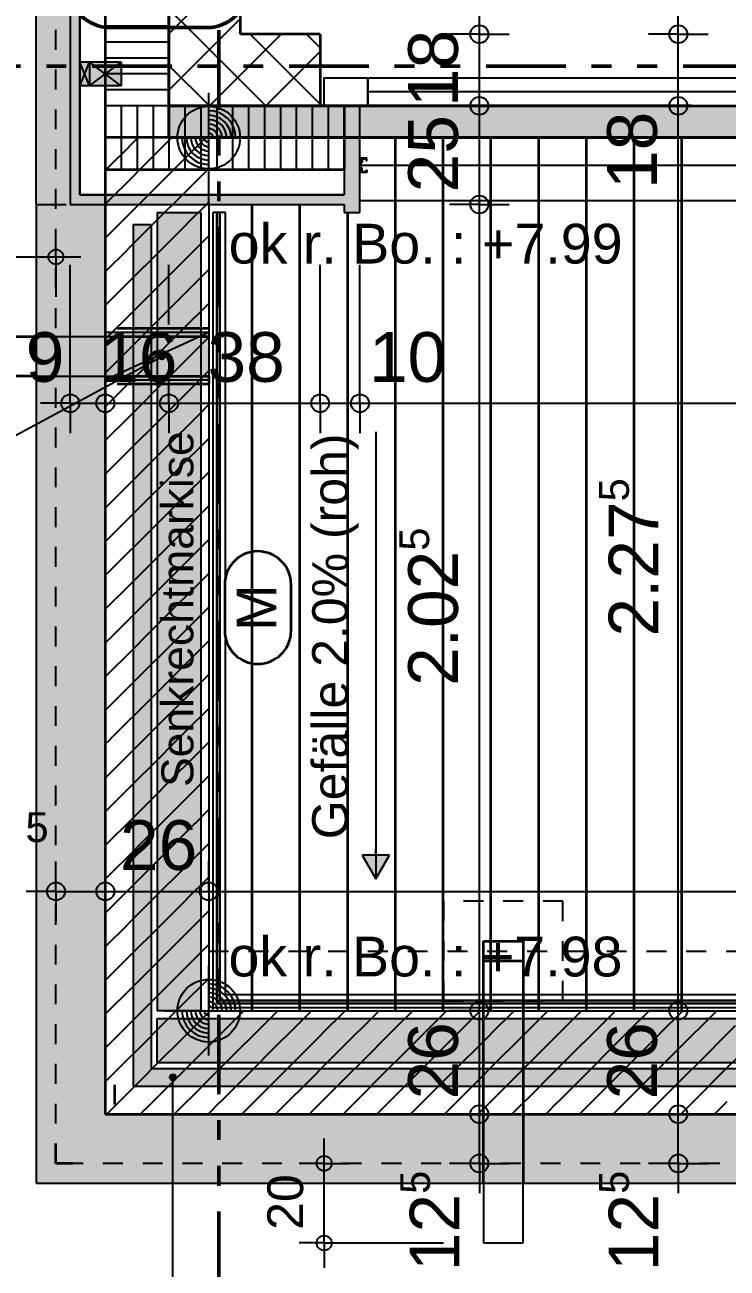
# Model space of a CAD drawing. Header units: centimetres. Extents: x 0.3 to 84.3, y 0.3 to 59.7.
# Drawn here: x 31.51 to 35.04, y 10.42 to 16.67 of the extents above; entities that cross this region are included whole.
import ezdxf

# ---------------------------------------------------------------- set-up
doc = ezdxf.new("R2010")
doc.units = ezdxf.units.CM
for name, pattern in [('AUSGEZOGEN', [0]), ('KURZGESTRICHELT', [0.25, 0.15, -0.1]), ('LINIE_17', [0.05, 0, -0.05]), ('LINIE_23', [0.79, 0.4, -0.13, 0, -0.13, 0, -0.13]), ('PHANTOM', [63.5, 31.75, -6.35, 6.35, -6.35, 6.35, -6.35]), ('PUNKT', [6.35, 0, -6.35]), ('RAND', [44.45, 12.7, -6.35, 12.7, -6.35, 0, -6.35]), ('VERDECKT', [9.525, 6.35, -3.175])]:
    doc.linetypes.add(name, pattern=pattern)
for name, color, linetype, lineweight in [('Allgemein', 7, 'AUSGEZOGEN', 35), ('Ausbau Raeume', 7, 'AUSGEZOGEN', 35), ('Aussparungszeichen', 7, 'AUSGEZOGEN', 50), ('Bauachsen grob', 7, 'RAND', 25), ('Beton Ansicht', 7, 'AUSGEZOGEN', 25), ('Beton verdeckt vorne', 7, 'KURZGESTRICHELT', 25), ('Bodenplatte', 7, 'AUSGEZOGEN', 35), ('Daemmung', 7, 'AUSGEZOGEN', 35), ('Decke', 7, 'AUSGEZOGEN', 35), ('Detailmasse', 7, 'AUSGEZOGEN', 25), ('Dichtung', 240, 'AUSGEZOGEN', 25), ('Entwaesserungsb._ Retentionb', 251, 'AUSGEZOGEN', 50), ('Fenster', 7, 'AUSGEZOGEN', 35), ('Fenster Spezialwand', 7, 'AUSGEZOGEN', 35), ('Holz Fassadenverkleidung', 7, 'AUSGEZOGEN', 35), ('Holz Unterkonstruktion', 7, 'AUSGEZOGEN', 50), ('Holzgelaender', 7, 'AUSGEZOGEN', 50), ('Konstruktion oben', 7, 'VERDECKT', 25), ('Rolladen', 7, 'AUSGEZOGEN', 25), ('Spengler', 7, 'AUSGEZOGEN', 35), ('Text Koten', 7, 'AUSGEZOGEN', 50), ('Text Werkplan Ausfuehrung', 7, 'AUSGEZOGEN', 50), ('Unterkonstruktion', 7, 'AUSGEZOGEN', 35), ('Vorhangbrett', 7, 'AUSGEZOGEN', 25), ('Wand Beton bewehrt', 7, 'AUSGEZOGEN', 35), ('Werkplan- Ausfuehrungsmasse', 7, 'AUSGEZOGEN', 25)]:
    doc.layers.add(name, color=color, linetype=linetype, lineweight=lineweight)
doc.layers.add('Elektro Text', color=7, linetype='AUSGEZOGEN', lineweight=35, true_color=0x656565)
doc.styles.add('ARIAL', font='ARIAL.TTF')

msp = doc.modelspace()

# ---------------------------------------------------------------- hatches: boundary and pattern name
at = {"layer": 'Allgemein', "linetype": 'AUSGEZOGEN', "lineweight": 25}
h = msp.add_hatch(color=32, dxfattribs=at)
h.paths.add_polyline_path([(31.788, 15.8117), (31.788, 17.5797), (31.74, 17.5797), (31.74, 15.8117)])
h.paths.add_polyline_path([(31.788, 20.1397), (31.788, 20.2597), (31.74, 20.2597), (31.74, 20.1397)])
msp.add_hatch(color=32, dxfattribs=at).paths.add_polyline_path([(33.196, 15.9397), (33.196, 16.2597), (33.116, 16.2597), (33.116, 15.9397), (33.116, 15.8597), (33.116, 15.8117), (33.116, 15.7637), (33.116, 15.7237), (33.196, 15.7237), (33.196, 15.7637), (33.196, 15.8117), (33.196, 15.8597)])
h = msp.add_hatch(color=32, dxfattribs=at)
h.paths.add_polyline_path([(47.636, 15.8117), (45.436, 15.8117), (45.436, 15.7637), (47.636, 15.7637)])
h.paths.add_polyline_path([(57.596, 15.7637), (57.596, 15.8117), (56.526, 15.8117), (56.526, 15.7637)])
h.paths.add_polyline_path([(50.236, 15.7637), (50.236, 15.8117), (48.036, 15.8117), (48.036, 15.7637)])
h.paths.add_polyline_path([(33.116, 15.7637), (33.116, 15.8117), (31.74, 15.8117), (31.74, 15.7637)])
h.paths.add_polyline_path([(39.146, 15.7637), (39.146, 15.8117), (38.076, 15.8117), (38.076, 15.7637)])
h.paths.add_polyline_path([(63.884, 15.8117), (62.556, 15.8117), (62.556, 15.7637), (63.884, 15.7637)])
at = {"layer": 'Aussparungszeichen', "linetype": 'AUSGEZOGEN', "lineweight": 25, "true_color": 0xc7c7c7}
msp.add_hatch(color=9, dxfattribs=at).paths.add_polyline_path([(32.436, 15.1197), (32.436, 14.8797), (31.916, 14.8797), (31.916, 15.1197)], flags=16)
at = {"layer": 'Bodenplatte', "linetype": 'AUSGEZOGEN', "lineweight": 25, "true_color": 0xe0ffe0}
msp.add_hatch(color=254, dxfattribs=at).paths.add_polyline_path([(32.236, 16.2597), (32.236, 16.0997), (63.436, 16.0997), (63.436, 16.2597)])
at = {"layer": 'Entwaesserungsb._ Retentionb', "linetype": 'AUSGEZOGEN', "lineweight": 25}
msp.add_hatch(color=7, dxfattribs=at).paths.add_polyline_path([(33.207, 12.4919), (33.276, 12.3719), (33.345, 12.4919)])
at = {"layer": 'Fenster Spezialwand', "linetype": 'AUSGEZOGEN', "lineweight": 25, "true_color": 0x8cffff}
for points in [[(32.492, 11.7617), (32.492, 15.7237), (32.476, 15.7237), (32.476, 11.7617)], [(47.616, 11.7617), (32.476, 11.7617), (32.476, 11.7457), (47.616, 11.7457)]]:
    msp.add_hatch(color=131, dxfattribs=at).paths.add_polyline_path(points)
at = {"layer": 'Holz Unterkonstruktion', "linetype": 'AUSGEZOGEN', "lineweight": 25}
for points in [[(31.836, 16.3597), (31.836, 16.4797), (31.788, 16.4797), (31.788, 16.3597)], [(31.996, 16.3597), (31.996, 16.4797), (31.836, 16.4797), (31.836, 16.3597)]]:
    msp.add_hatch(color=32, dxfattribs=at).paths.add_polyline_path(points)
at = {"layer": 'Holzgelaender', "linetype": 'AUSGEZOGEN', "lineweight": 25, "true_color": 0xe3e3e3}
msp.add_hatch(color=254, dxfattribs=at).paths.add_polyline_path([(32.056, 15.6637), (32.056, 11.3297), (37.896, 11.3297), (37.896, 11.4197), (32.146, 11.4197), (32.146, 15.6637)])
at = {"layer": 'Rolladen', "linetype": 'AUSGEZOGEN', "lineweight": 25, "true_color": 0xf2edfc}
for points in [[(32.176, 15.7237), (32.176, 11.7097), (32.396, 11.7097), (32.396, 15.7237)], [(32.176, 11.4497), (37.956, 11.4497), (37.956, 11.6697), (32.176, 11.6697)]]:
    msp.add_hatch(color=7, dxfattribs=at).paths.add_polyline_path(points)
at = {"layer": 'Spengler', "linetype": 'AUSGEZOGEN', "lineweight": 25, "true_color": 0xfafafa}
for points in [[(31.568, 17.5797), (31.568, 15.7637), (31.74, 15.7637), (31.74, 17.5797)], [(31.568, 15.7637), (31.568, 10.8417), (37.996, 10.8417), (37.996, 11.1897), (31.916, 11.1897), (31.916, 15.7637)]]:
    msp.add_hatch(color=7, dxfattribs=at).paths.add_polyline_path(points)
at = {"layer": 'Text Werkplan Ausfuehrung', "linetype": 'AUSGEZOGEN', "lineweight": 25}
for color, points in [(8, [(32.1851, 15.0002), (32.1995, 14.9848), (32.1873, 15.0075)]), (8, [(32.1873, 15.0075), (32.2071, 14.9865), (32.1929, 15.0129)]), (8, [(32.1873, 15.0075), (32.1995, 14.9848), (32.2071, 14.9865)]), (8, [(32.1929, 15.0129), (32.2127, 14.992), (32.2005, 15.0147)]), (8, [(32.1929, 15.0129), (32.2071, 14.9865), (32.2127, 14.992)]), (8, [(32.2005, 15.0147), (32.2127, 14.992), (32.2149, 14.9993)]), (8, [(32.2005, 15.0147), (32.2149, 14.9993), (32.2078, 15.0125)]), (8, [(32.2078, 15.0125), (32.2149, 14.9993), (32.2132, 15.0069)]), (8, [(32.1922, 14.987), (32.1851, 15.0002), (32.1868, 14.9926)]), (8, [(32.1851, 15.0002), (32.1922, 14.987), (32.1995, 14.9848)]), (7, [(32.241, 11.3747), (32.271, 11.3747), (32.2689, 11.3822)]), (7, [(32.241, 11.3747), (32.2689, 11.3822), (32.2431, 11.3822)]), (7, [(32.2431, 11.3822), (32.2689, 11.3822), (32.2635, 11.3876)]), (7, [(32.2431, 11.3822), (32.2635, 11.3876), (32.2485, 11.3876)]), (7, [(32.2485, 11.3876), (32.2635, 11.3876), (32.256, 11.3897)]), (7, [(32.2431, 11.3672), (32.271, 11.3747), (32.241, 11.3747)]), (7, [(32.2431, 11.3672), (32.2689, 11.3672), (32.271, 11.3747)]), (7, [(32.2485, 11.3618), (32.2689, 11.3672), (32.2431, 11.3672)]), (7, [(32.2485, 11.3618), (32.2635, 11.3618), (32.2689, 11.3672)]), (7, [(32.2635, 11.3618), (32.2485, 11.3618), (32.256, 11.3597)])]:
    msp.add_hatch(color=color, dxfattribs=at).paths.add_polyline_path(points)

# ---------------------------------------------------------------- linework, layer by layer
at = {"layer": 'Allgemein', "color": 7, "linetype": 'AUSGEZOGEN', "lineweight": 25}
for p, q in [((31.74, 17.5797), (31.74, 15.8117)), ((31.788, 15.8597), (31.788, 17.5797)), ((33.196, 16.2597), (33.116, 16.2597)), ((33.116, 16.2597), (33.116, 15.9397)), ((33.196, 15.9397), (33.196, 16.2597)), ((33.116, 15.9397), (33.116, 15.8597)), ((33.196, 15.8597), (33.196, 15.9397)), ((31.788, 15.8117), (31.788, 15.8597)), ((33.116, 15.8597), (33.116, 15.8117)), ((33.196, 15.8117), (33.196, 15.8597)), ((31.74, 15.8117), (31.74, 15.7637)), ((31.74, 15.7637), (32.436, 15.7637)), ((33.116, 15.8117), (31.788, 15.8117)), ((32.436, 15.7637), (33.116, 15.7637)), ((33.116, 15.7637), (33.116, 15.7237)), ((33.196, 15.7637), (33.196, 15.8117)), ((33.196, 15.7237), (33.196, 15.7637)), ((33.116, 15.7237), (33.196, 15.7237))]:
    msp.add_line(p, q, dxfattribs=at)
at = {"layer": 'Ausbau Raeume', "color": 254, "linetype": 'AUSGEZOGEN', "lineweight": 35}
for p, q in [((33.3742, 15.5803), (33.3742, 16.0997)), ((33.6142, 15.5803), (33.6142, 16.0997)), ((33.8542, 15.5803), (33.8542, 16.0997)), ((34.0942, 15.5803), (34.0942, 16.0997)), ((34.3342, 15.5803), (34.3342, 16.0997)), ((34.5742, 15.5803), (34.5742, 16.0997)), ((34.8142, 15.5803), (34.8142, 16.0997)), ((32.6542, 15.5803), (32.6542, 15.7637)), ((32.8942, 15.5803), (32.8942, 15.7637)), ((33.1342, 15.5803), (33.1342, 15.7237)), ((32.6542, 14.8603), (32.6542, 15.5789)), ((32.8942, 14.8603), (32.8942, 15.5789)), ((33.1342, 14.8603), (33.1342, 15.5789)), ((33.3742, 14.8603), (33.3742, 15.5789)), ((33.6142, 14.8603), (33.6142, 15.5789)), ((33.8542, 14.8603), (33.8542, 15.5789)), ((34.0942, 14.8603), (34.0942, 15.5789)), ((34.3342, 14.8603), (34.3342, 15.5789)), ((34.5742, 14.8603), (34.5742, 15.5789)), ((34.8142, 14.8603), (34.8142, 15.5789)), ((32.6542, 14.1403), (32.6542, 14.8589)), ((32.8942, 14.1403), (32.8942, 14.8589)), ((33.1342, 14.1403), (33.1342, 14.8589)), ((33.3742, 14.1403), (33.3742, 14.8589)), ((33.6142, 14.1403), (33.6142, 14.8589)), ((33.8542, 14.1403), (33.8542, 14.8589)), ((34.0942, 14.1403), (34.0942, 14.8589)), ((34.3342, 14.1403), (34.3342, 14.8589)), ((34.5742, 14.1403), (34.5742, 14.8589)), ((34.8142, 14.1403), (34.8142, 14.8589)), ((32.6542, 13.4203), (32.6542, 14.1389)), ((32.8942, 13.4203), (32.8942, 14.1389)), ((33.1342, 13.4203), (33.1342, 14.1389)), ((33.3742, 13.4203), (33.3742, 14.1389)), ((33.6142, 13.4203), (33.6142, 14.1389)), ((33.8542, 13.4203), (33.8542, 14.1389)), ((34.0942, 13.4203), (34.0942, 14.1389)), ((34.3342, 13.4203), (34.3342, 14.1389)), ((34.5742, 13.4203), (34.5742, 14.1389)), ((34.8142, 13.4203), (34.8142, 14.1389)), ((32.6542, 12.7003), (32.6542, 13.4189)), ((32.8942, 12.7003), (32.8942, 13.4189)), ((33.1342, 12.7003), (33.1342, 13.4189)), ((33.3742, 12.7003), (33.3742, 13.4189)), ((33.6142, 12.7003), (33.6142, 13.4189)), ((33.8542, 12.7003), (33.8542, 13.4189)), ((34.0942, 12.7003), (34.0942, 13.4189)), ((34.3342, 12.7003), (34.3342, 13.4189)), ((34.5742, 12.7003), (34.5742, 13.4189)), ((34.8142, 12.7003), (34.8142, 13.4189)), ((32.6542, 11.9803), (32.6542, 12.6989)), ((32.8942, 11.9803), (32.8942, 12.6989)), ((33.1342, 11.9803), (33.1342, 12.6989)), ((33.3742, 11.9803), (33.3742, 12.6989)), ((33.6142, 11.9803), (33.6142, 12.6989)), ((33.8542, 11.9803), (33.8542, 12.6989)), ((34.0942, 11.9803), (34.0942, 12.6989)), ((34.3342, 11.9803), (34.3342, 12.6989)), ((34.5742, 11.9803), (34.5742, 12.6989)), ((34.8142, 11.9803), (34.8142, 12.6989)), ((32.6542, 11.7097), (32.6542, 11.9789)), ((32.8942, 11.7097), (32.8942, 11.9789)), ((33.1342, 11.7097), (33.1342, 11.9789)), ((33.3742, 11.7097), (33.3742, 11.9789)), ((33.6142, 11.7097), (33.6142, 11.9789)), ((33.8542, 11.7097), (33.8542, 11.9789)), ((34.0942, 11.7097), (34.0942, 11.9789)), ((34.3342, 11.7097), (34.3342, 11.9789)), ((34.5742, 11.7097), (34.5742, 11.9789)), ((34.8142, 11.7097), (34.8142, 11.9789))]:
    msp.add_line(p, q, dxfattribs=at)
at = {"layer": 'Aussparungszeichen', "color": 8, "linetype": 'VERDECKT', "lineweight": 25}
for p, q in [((32.436, 15.1197), (31.916, 15.1197)), ((32.436, 15.1197), (31.916, 14.8797)), ((32.436, 14.8797), (31.916, 14.8797))]:
    msp.add_line(p, q, dxfattribs=at)
at = {"layer": 'Bauachsen grob', "color": 32, "linetype": 'LINIE_23', "lineweight": 50, "true_color": 0xc36e14}
for p, q in [((32.486, 1.3897), (32.486, 58.1)), ((22.94, 16.4597), (73.132, 16.4597))]:
    msp.add_line(p, q, dxfattribs=at)
at = {"layer": 'Beton Ansicht', "color": 7, "linetype": 'AUSGEZOGEN', "lineweight": 25}
for p, q in [((32.436, 15.7637), (32.436, 11.7097)), ((32.436, 11.7097), (38.096, 11.7097))]:
    msp.add_line(p, q, dxfattribs=at)
at = {"layer": 'Beton verdeckt vorne', "color": 7, "linetype": 'VERDECKT', "lineweight": 25}
for p, q in [((32.236, 16.0997), (31.916, 16.0997)), ((31.916, 16.0997), (31.916, 15.7637)), ((32.436, 15.7637), (32.436, 16.0997)), ((31.916, 11.1897), (31.916, 15.7637)), ((37.996, 11.1897), (31.916, 11.1897))]:
    msp.add_line(p, q, dxfattribs=at)
at = {"layer": 'Bodenplatte', "color": 92, "linetype": 'VERDECKT', "lineweight": 35, "true_color": 0x00c600}
for p, q in [((32.236, 16.2597), (32.236, 16.0997)), ((63.436, 16.2597), (32.236, 16.2597)), ((32.236, 16.0997), (31.916, 16.0997)), ((31.916, 16.0997), (31.916, 11.1897)), ((32.236, 16.0997), (63.436, 16.0997)), ((31.916, 11.1897), (63.756, 11.1897))]:
    msp.add_line(p, q, dxfattribs=at)
at = {"layer": 'Daemmung', "color": 7, "linetype": 'AUSGEZOGEN', "lineweight": 35}
for p, q in [((31.916, 17.5797), (31.916, 16.2597)), ((32.236, 16.6197), (32.236, 17.4597)), ((32.236, 16.2597), (32.236, 16.6197)), ((31.916, 16.2597), (31.916, 15.9397)), ((32.996, 16.2597), (32.236, 16.2597)), ((33.116, 16.2597), (32.996, 16.2597)), ((33.116, 16.2597), (33.116, 15.9397)), ((31.916, 15.9397), (33.116, 15.9397))]:
    msp.add_line(p, q, dxfattribs=at)
at = {"layer": 'Daemmung', "color": 7, "linetype": 'AUSGEZOGEN', "lineweight": 25}
for p, q in [((31.996, 16.2597), (31.996, 15.9397)), ((31.996, 16.2597), (31.996, 15.9397)), ((32.076, 16.2597), (32.076, 15.9397)), ((32.156, 16.2597), (32.156, 15.9397)), ((32.236, 16.2597), (32.236, 15.9397)), ((32.316, 16.2597), (32.316, 15.9397)), ((32.316, 16.2597), (32.316, 15.9397)), ((32.396, 16.2597), (32.396, 15.9397)), ((32.476, 16.2597), (32.476, 15.9397)), ((32.556, 16.2597), (32.556, 15.9397)), ((32.636, 16.2597), (32.636, 15.9397)), ((32.636, 16.2597), (32.636, 15.9397)), ((32.716, 16.2597), (32.716, 15.9397)), ((32.796, 16.2597), (32.796, 15.9397)), ((32.876, 16.2597), (32.876, 15.9397)), ((32.956, 16.2597), (32.956, 15.9397)), ((32.956, 16.2597), (32.956, 15.9397)), ((33.036, 16.2597), (33.036, 15.9397)), ((33.116, 16.2597), (33.116, 15.9397))]:
    msp.add_line(p, q, dxfattribs=at)
for points in [[(32.236, 16.6597), (32.236, 16.6597), (31.916, 16.6597)], [(32.236, 16.5797), (32.236, 16.5797), (31.916, 16.5797)], [(32.236, 16.5797), (32.236, 16.5797), (31.916, 16.5797)], [(32.236, 16.4997), (32.236, 16.4997), (31.916, 16.4997)], [(32.236, 16.4197), (32.236, 16.4197), (31.916, 16.4197)], [(32.236, 16.3397), (32.236, 16.3397), (31.916, 16.3397)], [(32.236, 16.2597), (32.236, 16.2597), (31.916, 16.2597)]]:
    msp.add_lwpolyline(points, dxfattribs=at)
at = {"layer": 'Decke', "color": 92, "linetype": 'PHANTOM', "lineweight": 35, "true_color": 0x00c600}
for p, q in [((32.236, 16.0997), (32.236, 16.2597)), ((32.236, 16.2597), (63.436, 16.2597)), ((63.756, 16.0997), (31.916, 16.0997)), ((31.916, 16.0997), (31.916, 11.1897)), ((31.916, 11.1897), (63.756, 11.1897))]:
    msp.add_line(p, q, dxfattribs=at)
at = {"layer": 'Detailmasse', "color": 240, "linetype": 'AUSGEZOGEN', "lineweight": 25}
for p, q in [((31.668, 15.4997), (31.668, 15.6247)), ((31.468, 15.4997), (31.668, 15.4997)), ((31.668, 15.4997), (31.668, 15.3747)), ((31.668, 15.4997), (31.668, 15.2997)), ((31.668, 15.4997), (31.793, 15.4997)), ((33.016, 10.9417), (33.016, 11.0667)), ((33.016, 10.9417), (32.891, 10.9417)), ((33.016, 10.9417), (33.141, 10.9417)), ((33.016, 10.9417), (33.016, 10.9417)), ((33.016, 10.5417), (33.016, 10.9417)), ((33.016, 10.5417), (32.891, 10.5417)), ((33.016, 10.5417), (33.141, 10.5417)), ((33.016, 10.5417), (33.616, 10.5417)), ((33.016, 10.5417), (33.016, 10.4167))]:
    msp.add_line(p, q, dxfattribs=at)
for centre in [(31.668, 15.4997), (33.016, 10.9417), (33.016, 10.5417)]:
    msp.add_circle(centre, 0.0375, dxfattribs=at)
at = {"layer": 'Dichtung', "color": 21, "linetype": 'AUSGEZOGEN', "lineweight": 25, "true_color": 0xffa8a8}
for p, q in [((31.9868, 16.005), (32.0815, 16.0997)), ((32.0717, 15.9202), (32.2512, 16.0997)), ((32.3686, 16.0475), (32.4209, 16.0997)), ((31.916, 15.9342), (31.9864, 16.0046)), ((32.1565, 15.8353), (32.3682, 16.047)), ((32.2414, 15.7505), (32.436, 15.9451)), ((31.916, 15.7645), (32.0712, 15.9198)), ((31.9444, 15.6232), (32.1561, 15.8349)), ((32.3262, 15.6656), (32.436, 15.7754)), ((32.0292, 15.5384), (32.2409, 15.7501)), ((32.1141, 15.4535), (32.3258, 15.6652)), ((31.916, 15.5948), (31.944, 15.6228)), ((32.1989, 15.3686), (32.4106, 15.5804)), ((32.4111, 15.5808), (32.436, 15.6057)), ((31.916, 15.4251), (32.0288, 15.5379)), ((31.916, 15.2554), (32.1137, 15.4531)), ((32.2838, 15.2838), (32.436, 15.436)), ((31.9868, 15.1565), (32.1985, 15.3682)), ((32.0717, 15.0717), (32.2834, 15.2834)), ((32.3686, 15.1989), (32.436, 15.2663)), ((32.1565, 14.9868), (32.3682, 15.1985)), ((31.916, 15.0857), (31.9864, 15.1561)), ((31.916, 14.916), (32.0712, 15.0712)), ((32.2414, 14.902), (32.436, 15.0966)), ((31.9444, 14.7747), (32.1561, 14.9864)), ((32.0292, 14.6898), (32.2409, 14.9015)), ((32.3262, 14.8171), (32.436, 14.9269)), ((32.1141, 14.605), (32.3258, 14.8167)), ((31.916, 14.7463), (31.944, 14.7743)), ((32.4111, 14.7323), (32.436, 14.7572)), ((32.1989, 14.5201), (32.4106, 14.7318)), ((31.916, 14.5766), (32.0288, 14.6894)), ((31.916, 14.4069), (32.1137, 14.6045)), ((32.2838, 14.4353), (32.436, 14.5875)), ((31.9868, 14.308), (32.1985, 14.5197)), ((32.0717, 14.2231), (32.2834, 14.4348)), ((32.3686, 14.3504), (32.436, 14.4178)), ((32.1565, 14.1383), (32.3682, 14.35)), ((31.916, 14.2372), (31.9864, 14.3076)), ((31.916, 14.0675), (32.0712, 14.2227)), ((32.2414, 14.0534), (32.436, 14.2481)), ((31.9444, 13.9261), (32.1561, 14.1379)), ((32.3262, 13.9686), (32.436, 14.0784)), ((32.0292, 13.8413), (32.2409, 14.053)), ((32.1141, 13.7564), (32.3258, 13.9682)), ((31.916, 13.8978), (31.944, 13.9257)), ((32.1989, 13.6716), (32.4106, 13.8833)), ((32.4111, 13.8837), (32.436, 13.9087)), ((31.916, 13.7281), (32.0288, 13.8409)), ((31.916, 13.5584), (32.1137, 13.756)), ((32.2838, 13.5867), (32.436, 13.7389)), ((31.9868, 13.4595), (32.1985, 13.6712)), ((32.0717, 13.3746), (32.2834, 13.5863)), ((32.3686, 13.5019), (32.436, 13.5692)), ((31.916, 13.3887), (31.9864, 13.459)), ((32.1565, 13.2898), (32.3682, 13.5015)), ((32.2414, 13.2049), (32.436, 13.3995)), ((31.916, 13.2189), (32.0712, 13.3742)), ((31.9444, 13.0776), (32.1561, 13.2893)), ((32.0292, 12.9928), (32.2409, 13.2045)), ((32.3262, 13.12), (32.436, 13.2298)), ((31.916, 13.0492), (31.944, 13.0772)), ((32.1141, 12.9079), (32.3258, 13.1196)), ((32.1989, 12.8231), (32.4106, 13.0348)), ((32.4111, 13.0352), (32.436, 13.0601)), ((31.916, 12.8795), (32.0288, 12.9923)), ((31.916, 12.7098), (32.1137, 12.9075)), ((32.2838, 12.7382), (32.436, 12.8904)), ((31.9868, 12.6109), (32.1985, 12.8226)), ((32.0717, 12.5261), (32.2834, 12.7378)), ((32.3686, 12.6534), (32.436, 12.7207)), ((32.1565, 12.4412), (32.3682, 12.6529)), ((31.916, 12.5401), (31.9864, 12.6105)), ((31.916, 12.3704), (32.0712, 12.5257)), ((32.2414, 12.3564), (32.436, 12.551)), ((31.9444, 12.2291), (32.1561, 12.4408)), ((32.3262, 12.2715), (32.436, 12.3813)), ((32.0292, 12.1442), (32.2409, 12.3559)), ((32.1141, 12.0594), (32.3258, 12.2711)), ((31.916, 12.2007), (31.944, 12.2287)), ((32.4111, 12.1867), (32.436, 12.2116)), ((31.916, 12.031), (32.0288, 12.1438)), ((32.1989, 11.9745), (32.4106, 12.1862)), ((31.916, 11.8613), (32.1137, 12.059)), ((32.2838, 11.8897), (32.436, 12.0419)), ((31.9868, 11.7624), (32.1985, 11.9741)), ((32.0717, 11.6776), (32.2834, 11.8893)), ((32.3686, 11.8048), (32.436, 11.8722)), ((31.916, 11.6916), (31.9864, 11.762)), ((32.1565, 11.5927), (32.3682, 11.8044)), ((32.2414, 11.5078), (32.4433, 11.7097)), ((32.5384, 11.6351), (32.613, 11.7097)), ((32.6232, 11.5503), (32.7827, 11.7097)), ((32.9202, 11.6776), (32.9524, 11.7097)), ((33.005, 11.5927), (33.1221, 11.7097)), ((33.0899, 11.5078), (33.2918, 11.7097)), ((33.3869, 11.6351), (33.4615, 11.7097)), ((33.4717, 11.5503), (33.6312, 11.7097)), ((33.7687, 11.6776), (33.8009, 11.7097)), ((33.8536, 11.5927), (33.9706, 11.7097)), ((33.9384, 11.5078), (34.1403, 11.7097)), ((34.2354, 11.6351), (34.31, 11.7097)), ((34.3203, 11.5503), (34.4797, 11.7097)), ((34.6172, 11.6776), (34.6494, 11.7097)), ((34.7021, 11.5927), (34.8191, 11.7097)), ((34.7869, 11.5078), (34.9888, 11.7097)), ((31.916, 11.5219), (32.0712, 11.6771)), ((32.3262, 11.423), (32.5379, 11.6347)), ((32.7081, 11.4654), (32.9198, 11.6771)), ((33.1747, 11.423), (33.3865, 11.6347)), ((33.5566, 11.4654), (33.7683, 11.6771)), ((34.0233, 11.423), (34.235, 11.6347)), ((34.4051, 11.4654), (34.6168, 11.6771)), ((34.8718, 11.423), (35.0835, 11.6347)), ((31.9444, 11.3806), (32.1561, 11.5923)), ((32.7929, 11.3806), (33.0046, 11.5923)), ((33.6414, 11.3806), (33.8531, 11.5923)), ((34.49, 11.3806), (34.7017, 11.5923)), ((32.0292, 11.2957), (32.2409, 11.5074)), ((32.4111, 11.3381), (32.6228, 11.5498)), ((32.8778, 11.2957), (33.0895, 11.5074)), ((33.2596, 11.3381), (33.4713, 11.5498)), ((33.7263, 11.2957), (33.938, 11.5074)), ((34.1081, 11.3381), (34.3198, 11.5498)), ((34.5748, 11.2957), (34.7865, 11.5074)), ((34.9567, 11.3381), (35.1684, 11.5498)), ((32.4959, 11.2533), (32.7076, 11.465)), ((33.3445, 11.2533), (33.5562, 11.465)), ((34.193, 11.2533), (34.4047, 11.465)), ((31.916, 11.3522), (31.944, 11.3801)), ((32.1141, 11.2109), (32.3258, 11.4226)), ((32.6021, 11.1897), (32.7925, 11.3801)), ((32.9626, 11.2109), (33.1743, 11.4226)), ((33.4506, 11.1897), (33.641, 11.3801)), ((33.8111, 11.2109), (34.0229, 11.4226)), ((34.2991, 11.1897), (34.4895, 11.3801)), ((34.6597, 11.2109), (34.8714, 11.4226)), ((32.2627, 11.1897), (32.4106, 11.3377)), ((33.1112, 11.1897), (33.2592, 11.3377)), ((33.9597, 11.1897), (34.1077, 11.3377)), ((34.8083, 11.1897), (34.9562, 11.3377)), ((31.9233, 11.1897), (32.0288, 11.2953)), ((32.4324, 11.1897), (32.4955, 11.2529)), ((32.7718, 11.1897), (32.8773, 11.2953)), ((33.2809, 11.1897), (33.344, 11.2529)), ((33.6203, 11.1897), (33.7259, 11.2953)), ((34.1294, 11.1897), (34.1926, 11.2529)), ((34.4688, 11.1897), (34.5744, 11.2953)), ((34.978, 11.1897), (35.0411, 11.2529)), ((32.093, 11.1897), (32.1137, 11.2104)), ((32.9415, 11.1897), (32.9622, 11.2104)), ((33.79, 11.1897), (33.8107, 11.2104)), ((34.6385, 11.1897), (34.6592, 11.2104))]:
    msp.add_line(p, q, dxfattribs=at)
at = {"layer": 'Elektro Text', "color": 40, "linetype": 'AUSGEZOGEN', "lineweight": 35}
for p, q in [((32.516, 13.8528), (32.516, 13.6201)), ((32.8493, 13.8528), (32.8493, 13.6201))]:
    msp.add_line(p, q, dxfattribs=at)
for centre, start, end in [((32.6827, 13.8528), 0, 180), ((32.6827, 13.6201), 180, 0)]:
    msp.add_arc(centre, 0.1667, start, end, dxfattribs=at)
at = {"layer": 'Entwaesserungsb._ Retentionb', "color": 7, "linetype": 'AUSGEZOGEN', "lineweight": 25}
for p, q in [((33.276, 14.6209), (33.276, 12.3719)), ((33.276, 12.4919), (33.276, 12.5219)), ((33.345, 12.4919), (33.207, 12.4919)), ((33.207, 12.4919), (33.276, 12.3719)), ((33.276, 12.3719), (33.345, 12.4919)), ((33.276, 12.3719), (33.276, 12.3719)), ((33.276, 12.3719), (33.276, 12.3719)), ((33.276, 12.3719), (33.276, 12.3719))]:
    msp.add_line(p, q, dxfattribs=at)
at = {"layer": 'Entwaesserungsb._ Retentionb', "color": 7, "linetype": 'LINIE_17', "lineweight": 25}
msp.add_line((32.436, 12.0097), (63.236, 12.0097), dxfattribs=at)
at = {"layer": 'Fenster', "color": 7, "linetype": 'AUSGEZOGEN', "lineweight": 25}
msp.add_line((35.595, 16.3297), (33.236, 16.3297), dxfattribs=at)
for points in [[(33.236, 16.2597), (33.016, 16.2597), (33.016, 16.3997), (33.236, 16.3997), (33.236, 16.2597)], [(37.956, 16.2597), (33.236, 16.2597), (33.236, 16.3997), (37.956, 16.3997), (37.956, 16.2597)]]:
    msp.add_lwpolyline(points, dxfattribs=at)
at = {"layer": 'Fenster Spezialwand', "color": 7, "linetype": 'AUSGEZOGEN', "lineweight": 25}
for p, q in [((32.476, 15.7237), (32.456, 15.7237)), ((32.456, 15.7237), (32.456, 11.7457)), ((32.492, 15.7237), (32.476, 15.7237)), ((32.476, 15.7237), (32.476, 11.7617)), ((32.476, 11.7617), (32.476, 15.7237)), ((32.52, 15.7237), (32.492, 15.7237)), ((32.492, 15.7237), (32.492, 11.7897)), ((32.492, 11.7897), (32.492, 15.7237)), ((32.52, 11.7897), (32.52, 15.7237)), ((32.476, 11.7457), (32.476, 11.7617)), ((32.476, 11.7617), (32.476, 11.7457)), ((32.492, 11.7617), (32.492, 11.7897)), ((32.492, 11.7897), (32.492, 11.7617)), ((32.492, 11.7617), (47.616, 11.7617)), ((47.616, 11.7617), (32.492, 11.7617)), ((47.616, 11.7897), (32.52, 11.7897)), ((32.456, 11.7457), (32.456, 11.7257)), ((32.456, 11.7257), (47.616, 11.7257)), ((32.476, 11.7457), (47.616, 11.7457)), ((47.616, 11.7457), (32.476, 11.7457))]:
    msp.add_line(p, q, dxfattribs=at)
at = {"layer": 'Holz Fassadenverkleidung', "color": 7, "linetype": 'LINIE_17', "lineweight": 25}
for p, q in [((31.668, 10.9417), (31.668, 48.8677)), ((64.004, 10.9417), (31.668, 10.9417))]:
    msp.add_line(p, q, dxfattribs=at)
at = {"layer": 'Holz Unterkonstruktion', "color": 7, "linetype": 'AUSGEZOGEN', "lineweight": 25}
for p, q in [((31.788, 16.4797), (31.788, 16.3597)), ((31.836, 16.4797), (31.788, 16.4797)), ((31.788, 16.3597), (31.836, 16.4797)), ((31.836, 16.3597), (31.788, 16.4797)), ((31.836, 16.4797), (31.836, 16.3597)), ((31.996, 16.4797), (31.836, 16.4797)), ((31.836, 16.3597), (31.996, 16.4797)), ((31.996, 16.3597), (31.836, 16.4797)), ((31.836, 16.4797), (31.836, 16.3597)), ((31.996, 16.4797), (31.996, 16.3597)), ((31.836, 16.3597), (31.788, 16.3597)), ((31.996, 16.3597), (31.836, 16.3597))]:
    msp.add_line(p, q, dxfattribs=at)
at = {"layer": 'Holzgelaender', "color": 7, "linetype": 'AUSGEZOGEN', "lineweight": 25}
for p, q in [((32.056, 15.6637), (32.146, 15.6637)), ((32.056, 15.6637), (32.056, 11.3297)), ((32.146, 15.6637), (32.146, 11.4197)), ((32.146, 11.4197), (37.896, 11.4197)), ((32.056, 11.3297), (37.896, 11.3297))]:
    msp.add_line(p, q, dxfattribs=at)
at = {"layer": 'Konstruktion oben', "color": 7, "linetype": 'PUNKT', "lineweight": 35}
for p, q in [((31.668, 10.9417), (31.668, 48.8677)), ((31.964, 11.2377), (31.964, 15.7637)), ((37.996, 11.2377), (31.964, 11.2377)), ((64.004, 10.9417), (31.668, 10.9417))]:
    msp.add_line(p, q, dxfattribs=at)
at = {"layer": 'Rolladen', "color": 7, "linetype": 'AUSGEZOGEN', "lineweight": 25}
for p, q in [((33.203, 15.9777), (33.196, 15.9707)), ((33.196, 15.9487), (33.196, 15.9707)), ((33.196, 15.9547), (33.196, 15.9647)), ((33.196, 15.9537), (33.196, 15.9547)), ((33.203, 15.9417), (33.196, 15.9487)), ((33.197, 15.9917), (33.197, 15.9957)), ((33.231, 15.9957), (33.197, 15.9957)), ((33.203, 15.9917), (33.197, 15.9917)), ((33.207, 15.9761), (33.2, 15.9691)), ((33.2, 15.9691), (33.2, 15.9504)), ((33.207, 15.9434), (33.2, 15.9504)), ((33.203, 15.9917), (33.203, 15.9777)), ((33.203, 15.9277), (33.203, 15.9417)), ((33.207, 15.9917), (33.207, 15.9761)), ((33.227, 15.9917), (33.207, 15.9917)), ((33.207, 15.9277), (33.207, 15.9434)), ((33.227, 15.9917), (33.227, 15.9837)), ((33.227, 15.9837), (33.231, 15.9837)), ((33.231, 15.9837), (33.231, 15.9957)), ((33.203, 15.9277), (33.197, 15.9277)), ((33.197, 15.9237), (33.197, 15.9277)), ((33.231, 15.9237), (33.197, 15.9237)), ((33.227, 15.9277), (33.207, 15.9277)), ((33.227, 15.9357), (33.231, 15.9357)), ((33.227, 15.9277), (33.227, 15.9357)), ((33.231, 15.9357), (33.231, 15.9237))]:
    msp.add_line(p, q, dxfattribs=at)
at = {"layer": 'Rolladen', "color": 7, "linetype": 'PHANTOM', "lineweight": 25}
for p, q in [((37.996, 15.9597), (33.196, 15.9597)), ((33.196, 15.7837), (37.996, 15.7837))]:
    msp.add_line(p, q, dxfattribs=at)
at = {"layer": 'Rolladen', "color": 202, "linetype": 'PHANTOM', "lineweight": 25}
for p, q in [((32.176, 15.7237), (32.176, 11.7097)), ((32.176, 15.7237), (32.396, 15.7237)), ((32.396, 15.7237), (32.396, 11.7097)), ((32.396, 11.7097), (32.176, 11.7097)), ((32.176, 11.4497), (32.176, 11.6697)), ((32.176, 11.6697), (37.956, 11.6697)), ((32.176, 11.4497), (37.956, 11.4497))]:
    msp.add_line(p, q, dxfattribs=at)
at = {"layer": 'Spengler', "color": 7, "linetype": 'AUSGEZOGEN', "lineweight": 25}
for p, q in [((31.568, 15.7637), (31.568, 17.5797)), ((31.568, 15.7637), (31.72, 15.7637)), ((31.568, 15.7637), (31.568, 10.8417)), ((31.916, 15.7637), (31.916, 11.1897)), ((31.916, 11.1897), (37.996, 11.1897)), ((31.568, 10.8417), (37.996, 10.8417))]:
    msp.add_line(p, q, dxfattribs=at)
at = {"layer": 'Spengler', "color": 240, "linetype": 'AUSGEZOGEN', "lineweight": 35}
for p, q in [((32.436, 15.1397), (31.976, 15.1397)), ((31.468, 15.0997), (31.568, 15.0997)), ((31.976, 15.0997), (32.436, 15.0997)), ((31.568, 14.8997), (31.468, 14.8997)), ((31.9829, 14.8997), (32.436, 14.8997)), ((32.436, 14.8997), (32.436, 14.8597)), ((32.436, 14.8597), (31.976, 14.8597))]:
    msp.add_line(p, q, dxfattribs=at)
at = {"layer": 'Spengler', "color": 240, "linetype": 'VERDECKT', "lineweight": 25}
for p, q in [((31.568, 15.0997), (31.976, 15.0997)), ((31.568, 14.8997), (31.976, 14.8997))]:
    msp.add_line(p, q, dxfattribs=at)
at = {"layer": 'Spengler', "color": 240, "linetype": 'LINIE_17', "lineweight": 25}
for p, q in [((34.216, 12.2597), (33.616, 12.2597)), ((33.616, 12.2597), (33.616, 11.7597)), ((34.216, 11.7597), (34.216, 12.2597)), ((33.616, 11.7597), (34.216, 11.7597))]:
    msp.add_line(p, q, dxfattribs=at)
at = {"layer": 'Spengler', "color": 240, "linetype": 'VERDECKT', "lineweight": 35}
for p, q in [((33.816, 12.0597), (34.016, 12.0597)), ((33.816, 10.8417), (33.816, 12.0597)), ((34.016, 12.0597), (34.016, 10.8417)), ((33.816, 11.9597), (34.016, 11.9597))]:
    msp.add_line(p, q, dxfattribs=at)
at = {"layer": 'Spengler', "color": 240, "linetype": 'AUSGEZOGEN', "lineweight": 25}
for p, q in [((33.816, 10.8417), (33.816, 10.5417)), ((34.016, 10.5417), (34.016, 10.8417)), ((33.816, 10.5417), (34.016, 10.5417))]:
    msp.add_line(p, q, dxfattribs=at)
at = {"layer": 'Text Koten', "color": 240, "linetype": 'AUSGEZOGEN', "lineweight": 25}
for p, q in [((32.436, 15.8747), (32.436, 16.3247)), ((32.436, 15.9422), (32.436, 16.2572)), ((32.211, 16.0997), (32.661, 16.0997)), ((32.2787, 16.0997), (32.5935, 16.0997)), ((32.436, 11.4847), (32.436, 11.9347)), ((32.436, 11.5522), (32.436, 11.8672)), ((32.211, 11.7097), (32.661, 11.7097)), ((32.2787, 11.7097), (32.5935, 11.7097))]:
    msp.add_line(p, q, dxfattribs=at)
for centre in [(32.436, 16.0997), (32.436, 11.7097)]:
    msp.add_circle(centre, 0.1575, dxfattribs=at)
for centre, radius, start, end in [((32.436, 16.0997), 0.135, 0, 90), ((32.436, 16.0997), 0.1125, 0, 90), ((32.436, 16.0997), 0.09, 0, 90), ((32.436, 16.0997), 0.0675, 0, 90), ((32.436, 16.0997), 0.045, 0, 90), ((32.436, 16.0997), 0.135, 180, 270), ((32.436, 16.0997), 0.1125, 180, 270), ((32.436, 16.0997), 0.09, 180, 270), ((32.436, 16.0997), 0.0675, 180, 270), ((32.436, 16.0997), 0.045, 180, 270), ((32.436, 16.0997), 0.0225, 180, 270), ((32.436, 16.0997), 0.0225, 0, 90), ((32.436, 11.7097), 0.135, 0, 90), ((32.436, 11.7097), 0.1125, 0, 90), ((32.436, 11.7097), 0.09, 0, 90), ((32.436, 11.7097), 0.0675, 0, 90), ((32.436, 11.7097), 0.045, 0, 90), ((32.436, 11.7097), 0.135, 180, 270), ((32.436, 11.7097), 0.1125, 180, 270), ((32.436, 11.7097), 0.09, 180, 270), ((32.436, 11.7097), 0.0675, 180, 270), ((32.436, 11.7097), 0.045, 180, 270), ((32.436, 11.7097), 0.0225, 180, 270), ((32.436, 11.7097), 0.0225, 0, 90)]:
    msp.add_arc(centre, radius, start, end, dxfattribs=at)
at = {"layer": 'Text Werkplan Ausfuehrung', "color": 92, "linetype": 'AUSGEZOGEN', "lineweight": 50, "true_color": 0x00b300}
msp.add_line((32.4267, 16.6532), (31.9412, 16.6532), dxfattribs=at)
at = {"layer": 'Text Werkplan Ausfuehrung', "color": 8, "linetype": 'AUSGEZOGEN', "lineweight": 25, "true_color": 0x737373}
for p, q in [((32.1929, 15.0129), (32.1929, 15.0129)), ((32.2132, 15.0069), (32.2132, 15.0069)), ((31.3615, 14.5469), (32.2, 14.9997)), ((32.1868, 14.9926), (32.1868, 14.9926)), ((32.2071, 14.9865), (32.2071, 14.9865))]:
    msp.add_line(p, q, dxfattribs=at)
at = {"layer": 'Text Werkplan Ausfuehrung', "color": 7, "linetype": 'AUSGEZOGEN', "lineweight": 25}
for p, q in [((32.256, 11.3897), (32.256, 11.3897)), ((32.241, 11.3747), (32.241, 11.3747)), ((32.256, 10.0691), (32.256, 11.3747)), ((32.256, 11.3597), (32.256, 11.3597)), ((32.271, 11.3747), (32.271, 11.3747))]:
    msp.add_line(p, q, dxfattribs=at)
at = {"layer": 'Text Werkplan Ausfuehrung', "color": 8, "linetype": 'AUSGEZOGEN', "lineweight": 25, "true_color": 0x737373}
msp.add_circle((32.2, 14.9997), 0.015, dxfattribs=at)
at = {"layer": 'Text Werkplan Ausfuehrung', "color": 7, "linetype": 'AUSGEZOGEN', "lineweight": 25}
msp.add_circle((32.256, 11.3747), 0.015, dxfattribs=at)
at = {"layer": 'Text Werkplan Ausfuehrung', "color": 92, "linetype": 'AUSGEZOGEN', "lineweight": 50, "true_color": 0x00b300}
for centre, start, end in [((31.9412, 16.8615), 90, 270), ((32.4267, 16.8615), 270, 90)]:
    msp.add_arc(centre, 0.2083, start, end, dxfattribs=at)
at = {"layer": 'Unterkonstruktion', "color": 7, "linetype": 'AUSGEZOGEN', "lineweight": 25}
for p, q in [((31.788, 17.5797), (31.788, 15.8597)), ((31.916, 16.2597), (31.916, 17.5797)), ((31.916, 15.9397), (31.916, 16.2597)), ((33.116, 15.9397), (31.916, 15.9397)), ((33.116, 15.9397), (33.116, 15.8597)), ((31.788, 15.8597), (31.788, 15.8117)), ((33.116, 15.8597), (33.116, 15.8117)), ((31.788, 15.8117), (33.116, 15.8117))]:
    msp.add_line(p, q, dxfattribs=at)
at = {"layer": 'Wand Beton bewehrt', "color": 7, "linetype": 'AUSGEZOGEN', "lineweight": 35}
for p, q in [((32.236, 17.4597), (32.236, 16.6197)), ((32.596, 16.6197), (32.596, 17.4597)), ((32.236, 16.6197), (32.236, 16.2597)), ((32.996, 16.6197), (32.596, 16.6197)), ((32.996, 16.6197), (32.996, 16.3997)), ((32.996, 16.3997), (32.996, 16.2597)), ((32.236, 16.2597), (32.996, 16.2597))]:
    msp.add_line(p, q, dxfattribs=at)
at = {"layer": 'Wand Beton bewehrt', "color": 7, "linetype": 'AUSGEZOGEN', "lineweight": 25}
for p, q in [((32.236, 16.6219), (32.596, 16.9819)), ((32.236, 16.7458), (32.3621, 16.6197)), ((32.5166, 16.6197), (32.596, 16.6991)), ((32.236, 16.3391), (32.5166, 16.6197)), ((32.7221, 16.2597), (32.3621, 16.6197)), ((32.4395, 16.2597), (32.7995, 16.6197)), ((32.996, 16.2687), (32.6449, 16.6197)), ((32.996, 16.5515), (32.9278, 16.6197)), ((32.7223, 16.2597), (32.996, 16.5334)), ((32.4392, 16.2597), (32.236, 16.463))]:
    msp.add_line(p, q, dxfattribs=at)
at = {"layer": 'Wand Beton bewehrt', "color": 180, "linetype": 'PUNKT', "lineweight": 35}
for p, q in [((38.196, 16.3997), (32.996, 16.3997)), ((32.996, 16.3997), (32.996, 16.2597)), ((32.996, 16.2597), (33.116, 16.2597)), ((33.116, 16.2597), (33.196, 16.2597)), ((33.196, 16.2597), (37.996, 16.2597))]:
    msp.add_line(p, q, dxfattribs=at)
at = {"layer": 'Werkplan- Ausfuehrungsmasse', "color": 7, "linetype": 'AUSGEZOGEN', "lineweight": 25}
for p, q in [((34.796, 16.6197), (34.796, 27.6097)), ((33.796, 16.6197), (33.796, 17.4597)), ((33.796, 16.6197), (33.646, 16.6197)), ((33.796, 16.6197), (33.946, 16.6197)), ((33.796, 16.6197), (33.796, 16.6197)), ((33.796, 16.2597), (33.796, 16.6197)), ((34.796, 16.6197), (34.646, 16.6197)), ((34.796, 16.6197), (34.946, 16.6197)), ((34.796, 16.6197), (34.796, 16.6197)), ((34.796, 16.2597), (34.796, 16.6197)), ((33.796, 16.2597), (33.646, 16.2597)), ((33.796, 16.2597), (33.946, 16.2597)), ((33.796, 16.2597), (33.796, 16.2597)), ((33.796, 15.7637), (33.796, 16.2597)), ((34.796, 16.2597), (34.646, 16.2597)), ((34.796, 16.2597), (34.946, 16.2597)), ((34.796, 16.2597), (34.796, 16.2597)), ((34.796, 11.7097), (34.796, 16.2597)), ((33.796, 15.7637), (33.646, 15.7637)), ((33.796, 15.7637), (33.946, 15.7637)), ((33.796, 15.7637), (33.796, 15.7637)), ((31.916, 15.1608), (31.916, 15.4597)), ((32.236, 15.1608), (32.236, 15.4597)), ((31.74, 14.7637), (31.74, 14.9137)), ((31.916, 14.7637), (31.916, 14.9137)), ((32.236, 14.7637), (32.236, 14.9137)), ((32.996, 14.7637), (32.996, 14.9137)), ((33.196, 14.7637), (33.196, 14.9137)), ((31.74, 14.7637), (31.59, 14.7637)), ((31.74, 14.7637), (31.74, 14.6137)), ((31.74, 14.7637), (31.916, 14.7637)), ((31.916, 14.7637), (31.916, 14.6137)), ((32.236, 14.7637), (32.236, 14.6137)), ((32.236, 14.7637), (32.996, 14.7637)), ((32.996, 14.7637), (32.996, 14.6137)), ((32.996, 14.7637), (33.196, 14.7637)), ((33.196, 14.7637), (33.196, 14.6137)), ((31.668, 12.3097), (31.668, 12.4597)), ((31.916, 12.3097), (31.916, 12.4597)), ((32.436, 12.3097), (32.436, 12.4597)), ((31.668, 12.3097), (31.518, 12.3097)), ((31.668, 12.3097), (31.668, 12.1597)), ((31.668, 12.3097), (31.668, 12.3097)), ((31.668, 12.3097), (31.916, 12.3097)), ((31.916, 12.3097), (31.916, 12.1597)), ((31.916, 12.3097), (31.916, 12.3097)), ((32.436, 12.3097), (32.436, 12.1597)), ((32.436, 12.3097), (32.436, 12.3097)), ((33.796, 11.7097), (33.646, 11.7097)), ((33.796, 11.7097), (33.946, 11.7097)), ((33.796, 11.7097), (33.796, 11.7097)), ((33.796, 11.1897), (33.796, 11.7097)), ((34.796, 11.7097), (34.646, 11.7097)), ((34.796, 11.7097), (34.946, 11.7097)), ((34.796, 11.7097), (34.796, 11.7097)), ((34.796, 11.1897), (34.796, 11.7097)), ((33.796, 11.1897), (33.646, 11.1897)), ((33.796, 11.1897), (33.946, 11.1897)), ((33.796, 11.1897), (33.796, 11.1897)), ((33.796, 10.9417), (33.796, 11.1897)), ((34.796, 11.1897), (34.646, 11.1897)), ((34.796, 11.1897), (34.946, 11.1897)), ((34.796, 11.1897), (34.796, 11.1897)), ((34.796, 10.9417), (34.796, 11.1897)), ((33.796, 10.9417), (33.646, 10.9417)), ((33.796, 10.9417), (33.946, 10.9417)), ((33.796, 10.9417), (33.796, 10.9417)), ((33.796, 10.9417), (33.796, 10.7917)), ((34.796, 10.9417), (34.646, 10.9417)), ((34.796, 10.9417), (34.946, 10.9417)), ((34.796, 10.9417), (34.796, 10.9417)), ((34.796, 10.9417), (34.796, 10.7917))]:
    msp.add_line(p, q, dxfattribs=at)
for points in [[(33.796, 11.7097), (33.796, 11.874), (33.796, 11.874), (33.796, 13.2047), (33.796, 13.2047), (33.796, 14.1492), (33.796, 14.1492), (33.796, 15.6682), (33.796, 15.6682), (33.796, 15.7637)], [(31.74, 14.7637), (31.74, 14.7948), (31.74, 14.7948), (31.74, 14.8149), (31.74, 14.8149), (31.74, 14.8208), (31.74, 14.8208), (31.74, 14.8221), (31.74, 14.8221), (31.74, 14.8262), (31.74, 14.8262), (31.74, 14.8262), (31.74, 14.8262), (31.74, 14.8262), (31.74, 14.8262), (31.74, 14.8262), (31.74, 14.8262), (31.74, 14.8262), (31.74, 14.8262), (31.74, 14.8262), (31.74, 14.8262), (31.74, 14.8262), (31.74, 14.8262), (31.74, 14.8262), (31.74, 14.8262), (31.74, 14.8262), (31.74, 14.8262), (31.74, 14.8262), (31.74, 14.8262), (31.74, 14.8262), (31.74, 14.8262), (31.74, 14.8262), (31.74, 14.8262), (31.74, 14.8262), (31.74, 14.8262), (31.74, 14.8262), (31.74, 14.8262), (31.74, 14.8264), (31.74, 14.8264), (31.74, 14.8264), (31.74, 14.8264), (31.74, 14.8265), (31.74, 14.8265), (31.74, 14.8265), (31.74, 14.8265), (31.74, 14.8265), (31.74, 14.8265), (31.74, 14.8265), (31.74, 14.8265), (31.74, 14.8266), (31.74, 14.8266), (31.74, 14.8267), (31.74, 14.8267), (31.74, 15.4597)], [(32.996, 14.7637), (32.996, 14.7945), (32.996, 14.7945), (32.996, 14.802), (32.996, 14.802), (32.996, 14.8262), (32.996, 14.8262), (32.996, 14.8262), (32.996, 14.8262), (32.996, 14.8262), (32.996, 14.8262), (32.996, 14.8262), (32.996, 14.8262), (32.996, 14.8262), (32.996, 14.8262), (32.996, 14.8262), (32.996, 14.8262), (32.996, 14.8262), (32.996, 14.8262), (32.996, 14.8262), (32.996, 14.8262), (32.996, 14.8262), (32.996, 14.8262), (32.996, 14.8262), (32.996, 14.8262), (32.996, 14.8262), (32.996, 14.8262), (32.996, 14.8262), (32.996, 14.8262), (32.996, 14.8272), (32.996, 14.8272), (32.996, 14.8273), (32.996, 14.8273), (32.996, 14.8275), (32.996, 14.8275), (32.996, 14.8276), (32.996, 14.8276), (32.996, 14.8278), (32.996, 14.8278), (32.996, 14.8279), (32.996, 14.8279), (32.996, 14.8284), (32.996, 14.8284), (32.996, 14.8292), (32.996, 14.8292), (32.996, 15.4597)], [(33.196, 14.7637), (33.196, 14.7903), (33.196, 14.7903), (33.196, 14.7988), (33.196, 14.7988), (33.196, 14.8262), (33.196, 14.8262), (33.196, 14.8262), (33.196, 14.8262), (33.196, 14.8262), (33.196, 14.8262), (33.196, 14.8262), (33.196, 14.8262), (33.196, 14.8262), (33.196, 14.8262), (33.196, 14.8262), (33.196, 14.8262), (33.196, 14.8262), (33.196, 14.8262), (33.196, 14.8262), (33.196, 14.8262), (33.196, 14.8262), (33.196, 14.8262), (33.196, 14.8262), (33.196, 14.8262), (33.196, 14.8262), (33.196, 14.8262), (33.196, 14.8262), (33.196, 14.8262), (33.196, 14.8273), (33.196, 14.8273), (33.196, 14.8274), (33.196, 14.8274), (33.196, 14.8277), (33.196, 14.8277), (33.196, 14.8278), (33.196, 14.8278), (33.196, 14.828), (33.196, 14.828), (33.196, 14.8282), (33.196, 14.8282), (33.196, 14.8287), (33.196, 14.8287), (33.196, 14.8296), (33.196, 14.8296), (33.196, 15.4597)], [(31.916, 14.7637), (31.916, 14.7736), (31.916, 14.7736), (31.916, 14.8073), (31.916, 14.8073), (31.916, 14.8171), (31.916, 14.8171), (31.916, 14.8192), (31.916, 14.8192), (31.916, 14.8262), (31.916, 14.8262), (31.916, 14.8262), (31.916, 14.8262), (31.916, 14.8262), (31.916, 14.8262), (31.916, 14.8262), (31.916, 14.8262), (31.916, 14.8262), (31.916, 14.8262), (31.916, 14.8262), (31.916, 14.8262), (31.916, 14.8262), (31.916, 14.8262), (31.916, 14.8262), (31.916, 14.8262), (31.916, 14.8262), (31.916, 14.8262), (31.916, 14.8262), (31.916, 14.8262), (31.916, 14.8262), (31.916, 14.8262), (31.916, 14.8262), (31.916, 14.8262), (31.916, 14.8262), (31.916, 14.8262)], [(32.236, 14.7637), (32.236, 14.7935), (32.236, 14.7935), (32.236, 14.8104), (32.236, 14.8104), (32.236, 14.8141), (32.236, 14.8141), (32.236, 14.8262), (32.236, 14.8262), (32.236, 14.8262), (32.236, 14.8262), (32.236, 14.8262), (32.236, 14.8262), (32.236, 14.8262), (32.236, 14.8262), (32.236, 14.8262), (32.236, 14.8262), (32.236, 14.8262), (32.236, 14.8262), (32.236, 14.8262), (32.236, 14.8262), (32.236, 14.8262), (32.236, 14.8262), (32.236, 14.8262), (32.236, 14.8262), (32.236, 14.8262), (32.236, 14.8262), (32.236, 14.8262), (32.236, 14.8262), (32.236, 14.8262), (32.236, 14.8262), (32.236, 14.8262), (32.236, 14.8262)], [(31.916, 14.7637), (32.1182, 14.7637), (32.1182, 14.7637), (32.236, 14.7637)], [(33.196, 14.7637), (33.4171, 14.7637), (33.4171, 14.7637), (35.5686, 14.7637), (35.5686, 14.7637), (36.8674, 14.7637), (36.8674, 14.7637), (37.996, 14.7637)], [(31.916, 12.3097), (31.9561, 12.3097), (31.9561, 12.3097), (32.436, 12.3097)], [(32.436, 12.3097), (36.238, 12.3097), (36.238, 12.3097), (37.4456, 12.3097), (37.4456, 12.3097), (38.096, 12.3097)]]:
    msp.add_lwpolyline(points, dxfattribs=at)
for centre in [(33.796, 16.6197), (34.796, 16.6197), (33.796, 16.2597), (34.796, 16.2597), (33.796, 15.7637), (31.74, 14.7637), (31.916, 14.7637), (32.236, 14.7637), (32.996, 14.7637), (33.196, 14.7637), (31.668, 12.3097), (31.916, 12.3097), (32.436, 12.3097), (33.796, 11.7097), (34.796, 11.7097), (33.796, 11.1897), (34.796, 11.1897), (33.796, 10.9417), (34.796, 10.9417)]:
    msp.add_circle(centre, 0.045, dxfattribs=at)

# ---------------------------------------------------------------- texts
at = {"layer": 'Detailmasse', "color": 240, "linetype": 'AUSGEZOGEN', "lineweight": 35, "insert": (32.9129, 10.6079), "char_height": 0.18, "width": 0.09, "attachment_point": 7, "rotation": 90, "style": 'ARIAL'}
msp.add_mtext('20', dxfattribs=at)
at = {"layer": 'Elektro Text', "color": 40, "linetype": 'AUSGEZOGEN', "lineweight": 35, "insert": (32.776, 13.6201), "char_height": 0.2, "width": 0.1, "attachment_point": 7, "rotation": 90, "style": 'ARIAL'}
msp.add_mtext('M', dxfattribs=at)
at = {"layer": 'Entwaesserungsb._ Retentionb', "color": 7, "linetype": 'AUSGEZOGEN', "lineweight": 35, "insert": (33.19, 12.5719), "char_height": 0.18, "width": 0.09, "attachment_point": 7, "rotation": 90, "style": 'ARIAL'}
msp.add_mtext('Gefälle\\~2.0%\\~(roh)', dxfattribs=at)
at = {"layer": 'Text Koten', "color": 7, "linetype": 'AUSGEZOGEN', "lineweight": 35, "char_height": 0.2, "width": 0.1, "attachment_point": 7, "style": 'ARIAL'}
for s, insert in [('ok\\~r.\\~Bo.\\~:\\~+7.99', (32.536, 15.4637)), ('ok\\~r.\\~Bo.\\~:\\~+7.98', (32.5352, 11.8791))]:
    msp.add_mtext(s, dxfattribs=dict(at, insert=insert))
at = {"layer": 'Vorhangbrett', "color": 191, "linetype": 'AUSGEZOGEN', "lineweight": 35, "true_color": 0xbe96ea, "insert": (32.3607, 12.8347), "char_height": 0.16, "width": 0.08, "attachment_point": 7, "rotation": 90, "style": 'ARIAL'}
msp.add_mtext('Senkrechtmarkise', dxfattribs=at)
at = {"layer": 'Werkplan- Ausfuehrungsmasse', "color": 7, "linetype": 'AUSGEZOGEN', "lineweight": 50, "attachment_point": 7, "rotation": 90, "style": 'ARIAL'}
for s, insert, char_height, width in [('18', (33.6917, 16.2532), 0.25, 0.125), ('25', (33.6917, 15.8245), 0.25, 0.125), ('18', (34.6917, 15.8416), 0.25, 0.125), ('5', (34.5502, 14.2705), 0.15, 0.075), ('2.27', (34.696, 13.5908), 0.25, 0.125), ('5', (33.5459, 14.0225), 0.15, 0.075), ('2.02', (33.6917, 13.3428), 0.25, 0.125), ('26', (33.6917, 11.2635), 0.25, 0.125), ('26', (34.6917, 11.2635), 0.25, 0.125), ('5', (33.5502, 10.7886), 0.15, 0.075), ('5', (34.5502, 10.7886), 0.15, 0.075), ('12', (33.696, 10.4001), 0.25, 0.125), ('12', (34.696, 10.4001), 0.25, 0.125)]:
    msp.add_mtext(s, dxfattribs=dict(at, insert=insert, char_height=char_height, width=width))
at = {"layer": 'Werkplan- Ausfuehrungsmasse', "color": 7, "linetype": 'AUSGEZOGEN', "lineweight": 50, "attachment_point": 7, "style": 'ARIAL'}
for s, insert, char_height, width in [('9', (31.5161, 14.868), 0.25, 0.125), ('16', (31.8898, 14.868), 0.25, 0.125), ('38', (32.4294, 14.8682), 0.25, 0.125), ('10', (33.241, 14.868), 0.25, 0.125), ('5', (31.5148, 12.5556), 0.15, 0.075), ('26', (31.9898, 12.414), 0.25, 0.125)]:
    msp.add_mtext(s, dxfattribs=dict(at, insert=insert, char_height=char_height, width=width))

doc.saveas('drawing.dxf')
